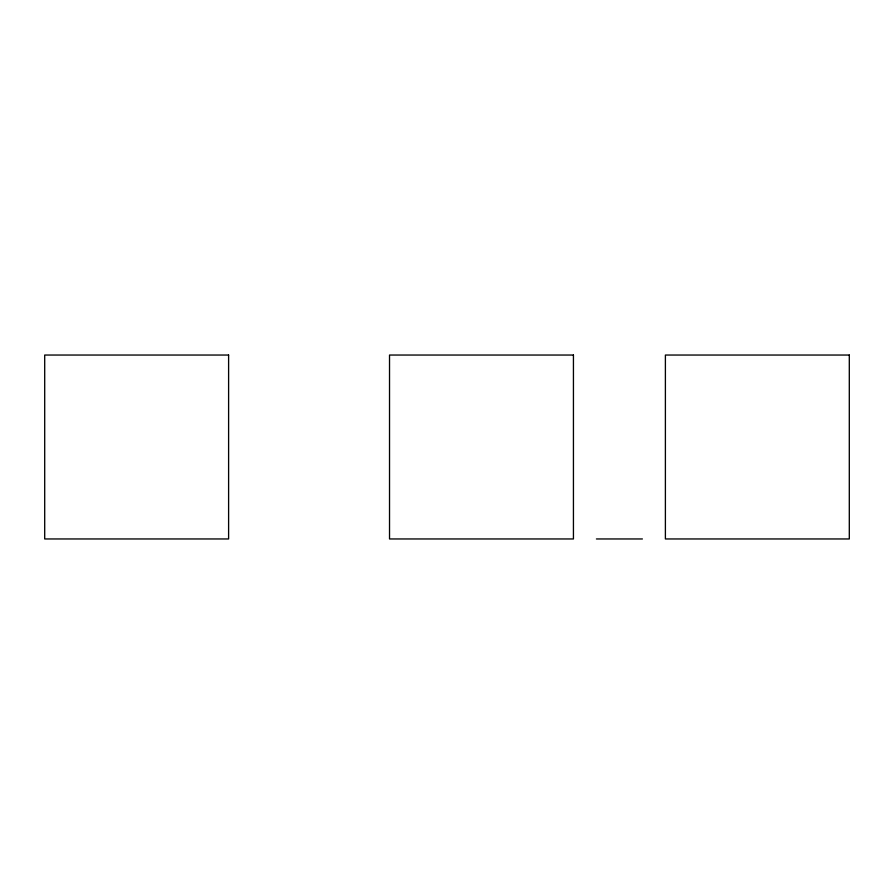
<?xml version="1.0" encoding="UTF-8"?>
<svg xmlns="http://www.w3.org/2000/svg" width="894" height="894" viewBox="0 0 894 894"><rect width="100%" height="100%" fill="white"/><g stroke="black" fill="none" stroke-linecap="round" stroke-linejoin="round"><path stroke-width="1.34" d="M596.421 538.959L642.406 538.959M228.607 355.041L44.7 355.041L44.7 538.959L228.607 538.959L228.607 355.041M573.434 355.041L389.527 355.041L389.527 538.959L573.434 538.959L573.434 355.041M849.3 355.041L665.393 355.041L665.393 538.959L849.3 538.959L849.3 355.041"/></g></svg>
